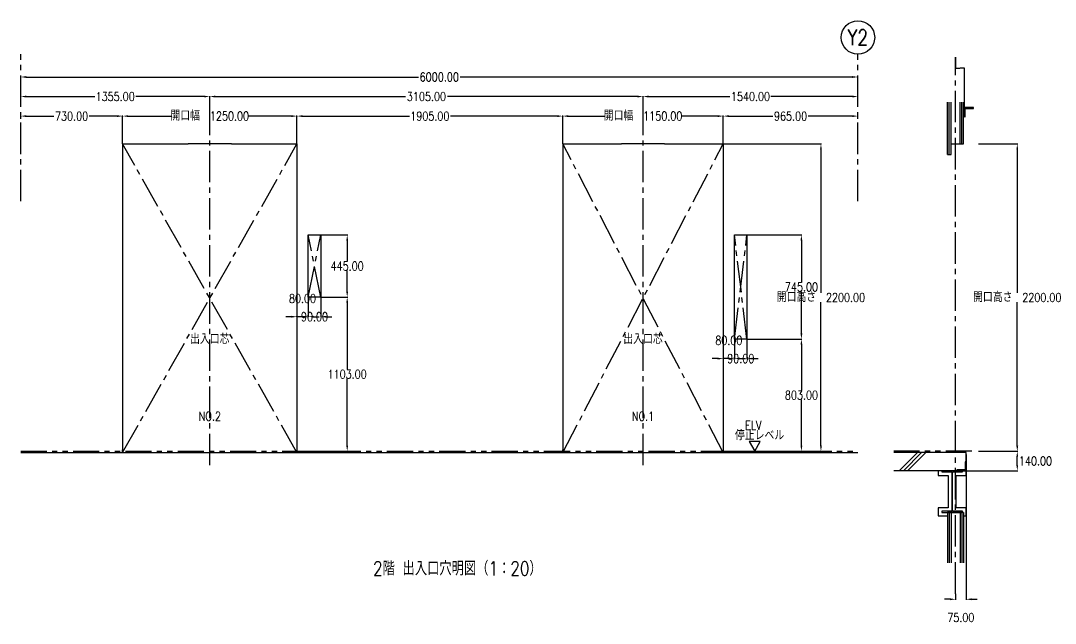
# Model space of a CAD drawing. Extents: x 674 to 16376, y 361 to 10916.
# Drawn here: x 8962 to 16376, y 6201 to 10514 of the extents above; entities that cross this region are included whole.
import ezdxf
from ezdxf.enums import TextEntityAlignment as Align

# ---------------------------------------------------------------- set-up
doc = ezdxf.new("R2010")
doc.units = 0
doc.header["$LTSCALE"] = 300
doc.header["$MEASUREMENT"] = 0
doc.linetypes.add('CENTER2', pattern=[1.125, 0.75, -0.125, 0.125, -0.125])
doc.linetypes.add('PHANTOM2', pattern=[1.25, 0.625, -0.125, 0.125, -0.125, 0.125, -0.125])
doc.layers.get('DEFPOINTS').update_dxf_attribs({"color": 8, "linetype": 'CONTINUOUS'})
for name, color, linetype in [('ZZ-BUILD-AXIS-T', 7, 'CENTER2'), ('ZZ-BUILD-BH', 2, 'CONTINUOUS'), ('ZZ-BUILD-BLN-T', 7, 'CONTINUOUS'), ('ZZ-BUILD-BM2', 2, 'CONTINUOUS'), ('ZZ-BUILD-F', 3, 'CONTINUOUS'), ('ZZ-BUILD-FF', 3, 'CONTINUOUS'), ('ZZ-BUILD-FF-PHAN', 5, 'PHANTOM2'), ('ZZ-BUILD-W', 3, 'CONTINUOUS'), ('ZZ-CENT', 7, 'CENTER2'), ('ZZ-DIM-COM1', 6, 'CONTINUOUS'), ('ZZ-DIM-COM2', 7, 'CONTINUOUS'), ('ZZ-KIKI-ALL', 7, 'CONTINUOUS'), ('ZZ-OBJE', 3, 'CONTINUOUS'), ('ZZ-TEXT', 4, 'CONTINUOUS'), ('ZZ-TITLE', 4, 'CONTINUOUS')]:
    doc.layers.add(name, color=color, linetype=linetype)
doc.styles.add('MITOH', font='romans.shx', dxfattribs={"width": 0.8, "bigfont": 'extfont.shx'})
doc.dimstyles.get("Standard").update_dxf_attribs({"dimtxt": 0.18, "dimasz": 0.18, "dimexe": 0.18, "dimexo": 0.0625, "dimgap": 0.09, "dimtad": 0, "dimtih": 1, "dimtoh": 1, "dimzin": 0, "dimdsep": 46, "dimtxsty": 'MITOH', "dimcen": 0.09, "dimadec": 0, "dimazin": 0, "dimtfac": 1, "dimtofl": 0, "dimtmove": 2, "dimatfit": 3, "dimfxl": 1, "dimtolj": 1, "dimarcsym": 0})

# ---------------------------------------------------------------- blocks, each defined once
blk = doc.blocks.new('*U763')
at = {"layer": 'ZZ-TEXT', "style": 'MITOH', "width": 0.8}
for s, p in [('ELV', (14057.9, 7166.5)), ('停止レベル', (13985.2, 7093))]:
    blk.add_text(s, height=63, dxfattribs=at).set_placement(p)
blk = doc.blocks.new('*D929')
at = {"layer": 'DEFPOINTS', "color": 0, "transparency": 16777216}
for p in [(8961.5, 9811.4), (9691.5, 9831.4), (9691.5, 9632.4)]:
    blk.add_point(p, dxfattribs=at)
at = {"layer": 'ZZ-DIM-COM1', "color": 0, "lineweight": -2, "transparency": 16777216}
for p, q in [((8961.5, 9812.6), (8961.5, 9835)), ((9001.5, 9831.4), (9199.9, 9831.4)), ((9651.5, 9831.4), (9453.1, 9831.4)), ((9691.5, 9633.6), (9691.5, 9835))]:
    blk.add_line(p, q, dxfattribs=at)
at = {"layer": 'ZZ-DIM-COM1', "color": 0, "transparency": 16777216}
for points in [[(9001.5, 9838.1), (9001.5, 9824.7), (8961.5, 9831.4)], [(9651.5, 9838.1), (9651.5, 9824.7), (9691.5, 9831.4)]]:
    blk.add_solid(points, dxfattribs=at)
at = {"layer": 'ZZ-DIM-COM1', "color": 0, "transparency": 16777216, "insert": (9326.5, 9831.4), "char_height": 63, "attachment_point": 5, "style": 'MITOH'}
blk.add_mtext('\\A1;730.00', dxfattribs=at)
blk = doc.blocks.new('*D930')
at = {"layer": 'DEFPOINTS', "color": 0, "transparency": 16777216}
for p in [(10941.5, 9831.4), (9691.5, 9632.4), (10941.5, 9632.4)]:
    blk.add_point(p, dxfattribs=at)
at = {"layer": 'ZZ-DIM-COM1', "color": 0, "lineweight": -2, "transparency": 16777216}
for p, q in [((9691.5, 9633.6), (9691.5, 9835)), ((9731.5, 9831.4), (10043.1, 9831.4)), ((10901.5, 9831.4), (10590, 9831.4)), ((10941.5, 9633.6), (10941.5, 9835))]:
    blk.add_line(p, q, dxfattribs=at)
at = {"layer": 'ZZ-DIM-COM1', "color": 0, "transparency": 16777216}
for points in [[(9731.5, 9838.1), (9731.5, 9824.7), (9691.5, 9831.4)], [(10901.5, 9838.1), (10901.5, 9824.7), (10941.5, 9831.4)]]:
    blk.add_solid(points, dxfattribs=at)
at = {"layer": 'ZZ-DIM-COM1', "color": 0, "transparency": 16777216, "insert": (10316.5, 9831.4), "char_height": 63, "attachment_point": 5, "style": 'MITOH'}
blk.add_mtext('\\A1;開口幅\u30001250.00', dxfattribs=at)
blk = doc.blocks.new('*D931')
at = {"layer": 'DEFPOINTS', "color": 0, "transparency": 16777216}
for p in [(12846.5, 9831.4), (10941.5, 9632.4), (12846.5, 9632.4)]:
    blk.add_point(p, dxfattribs=at)
at = {"layer": 'ZZ-DIM-COM1', "color": 0, "lineweight": -2, "transparency": 16777216}
for p, q in [((10941.5, 9633.6), (10941.5, 9835)), ((10981.5, 9831.4), (11747, 9831.4)), ((12806.5, 9831.4), (12041, 9831.4)), ((12846.5, 9633.6), (12846.5, 9835))]:
    blk.add_line(p, q, dxfattribs=at)
at = {"layer": 'ZZ-DIM-COM1', "color": 0, "transparency": 16777216}
for points in [[(10981.5, 9838.1), (10981.5, 9824.7), (10941.5, 9831.4)], [(12806.5, 9838.1), (12806.5, 9824.7), (12846.5, 9831.4)]]:
    blk.add_solid(points, dxfattribs=at)
at = {"layer": 'ZZ-DIM-COM1', "color": 0, "transparency": 16777216, "insert": (11894, 9831.4), "char_height": 63, "attachment_point": 5, "style": 'MITOH'}
blk.add_mtext('\\A1;1905.00', dxfattribs=at)
blk = doc.blocks.new('*D932')
at = {"layer": 'DEFPOINTS', "color": 0, "transparency": 16777216}
for p in [(14961.5, 9831.4), (14961.5, 9811.4), (13996.5, 9632.4)]:
    blk.add_point(p, dxfattribs=at)
at = {"layer": 'ZZ-DIM-COM1', "color": 0, "lineweight": -2, "transparency": 16777216}
for p, q in [((13996.5, 9633.6), (13996.5, 9835)), ((14036.5, 9831.4), (14352.4, 9831.4)), ((14921.5, 9831.4), (14605.6, 9831.4)), ((14961.5, 9812.6), (14961.5, 9835))]:
    blk.add_line(p, q, dxfattribs=at)
at = {"layer": 'ZZ-DIM-COM1', "color": 0, "transparency": 16777216}
for points in [[(14036.5, 9838.1), (14036.5, 9824.7), (13996.5, 9831.4)], [(14921.5, 9838.1), (14921.5, 9824.7), (14961.5, 9831.4)]]:
    blk.add_solid(points, dxfattribs=at)
at = {"layer": 'ZZ-DIM-COM1', "color": 0, "transparency": 16777216, "insert": (14479, 9831.4), "char_height": 63, "attachment_point": 5, "style": 'MITOH'}
blk.add_mtext('\\A1;965.00', dxfattribs=at)
blk = doc.blocks.new('*D933')
at = {"layer": 'DEFPOINTS', "color": 0, "transparency": 16777216}
for p in [(8961.5, 9951.4), (10316.5, 9971.4), (10316.5, 9731.4)]:
    blk.add_point(p, dxfattribs=at)
at = {"layer": 'ZZ-DIM-COM1', "color": 0, "lineweight": -2, "transparency": 16777216}
for p, q in [((8961.5, 9952.6), (8961.5, 9975)), ((9001.5, 9971.4), (9492, 9971.4)), ((10276.5, 9971.4), (9786, 9971.4)), ((10316.5, 9732.6), (10316.5, 9975))]:
    blk.add_line(p, q, dxfattribs=at)
at = {"layer": 'ZZ-DIM-COM1', "color": 0, "transparency": 16777216}
for points in [[(9001.5, 9978.1), (9001.5, 9964.7), (8961.5, 9971.4)], [(10276.5, 9978.1), (10276.5, 9964.7), (10316.5, 9971.4)]]:
    blk.add_solid(points, dxfattribs=at)
at = {"layer": 'ZZ-DIM-COM1', "color": 0, "transparency": 16777216, "insert": (9639, 9971.4), "char_height": 63, "attachment_point": 5, "style": 'MITOH'}
blk.add_mtext('\\A1;1355.00', dxfattribs=at)
blk = doc.blocks.new('*D934')
at = {"layer": 'DEFPOINTS', "color": 0, "transparency": 16777216}
for p in [(13421.5, 9971.4), (10316.5, 9731.4), (13421.5, 9731.4)]:
    blk.add_point(p, dxfattribs=at)
at = {"layer": 'ZZ-DIM-COM1', "color": 0, "lineweight": -2, "transparency": 16777216}
for p, q in [((10316.5, 9732.6), (10316.5, 9975)), ((10356.5, 9971.4), (11718.4, 9971.4)), ((13381.5, 9971.4), (12019.6, 9971.4)), ((13421.5, 9732.6), (13421.5, 9975))]:
    blk.add_line(p, q, dxfattribs=at)
at = {"layer": 'ZZ-DIM-COM1', "color": 0, "transparency": 16777216}
for points in [[(10356.5, 9978.1), (10356.5, 9964.7), (10316.5, 9971.4)], [(13381.5, 9978.1), (13381.5, 9964.7), (13421.5, 9971.4)]]:
    blk.add_solid(points, dxfattribs=at)
at = {"layer": 'ZZ-DIM-COM1', "color": 0, "transparency": 16777216, "insert": (11869, 9971.4), "char_height": 63, "attachment_point": 5, "style": 'MITOH'}
blk.add_mtext('\\A1;3105.00', dxfattribs=at)
blk = doc.blocks.new('*D935')
at = {"layer": 'DEFPOINTS', "color": 0, "transparency": 16777216}
for p in [(14961.5, 9971.4), (14961.5, 9951.4), (13421.5, 9731.4)]:
    blk.add_point(p, dxfattribs=at)
at = {"layer": 'ZZ-DIM-COM1', "color": 0, "lineweight": -2, "transparency": 16777216}
for p, q in [((13421.5, 9732.6), (13421.5, 9975)), ((13461.5, 9971.4), (14044.5, 9971.4)), ((14921.5, 9971.4), (14338.5, 9971.4)), ((14961.5, 9952.6), (14961.5, 9975))]:
    blk.add_line(p, q, dxfattribs=at)
at = {"layer": 'ZZ-DIM-COM1', "color": 0, "transparency": 16777216}
for points in [[(13461.5, 9978.1), (13461.5, 9964.7), (13421.5, 9971.4)], [(14921.5, 9978.1), (14921.5, 9964.7), (14961.5, 9971.4)]]:
    blk.add_solid(points, dxfattribs=at)
at = {"layer": 'ZZ-DIM-COM1', "color": 0, "transparency": 16777216, "insert": (14191.5, 9971.4), "char_height": 63, "attachment_point": 5, "style": 'MITOH'}
blk.add_mtext('\\A1;1540.00', dxfattribs=at)
blk = doc.blocks.new('*D936')
at = {"layer": 'DEFPOINTS', "color": 0, "transparency": 16777216}
for p in [(8961.5, 10091.4), (14961.5, 10111.4), (14961.5, 10091.4)]:
    blk.add_point(p, dxfattribs=at)
at = {"layer": 'ZZ-DIM-COM1', "color": 0, "lineweight": -2, "transparency": 16777216}
for p, q in [((8961.5, 10092.6), (8961.5, 10115)), ((9001.5, 10111.4), (11812.1, 10111.4)), ((14921.5, 10111.4), (12110.9, 10111.4)), ((14961.5, 10092.6), (14961.5, 10115))]:
    blk.add_line(p, q, dxfattribs=at)
at = {"layer": 'ZZ-DIM-COM1', "color": 0, "transparency": 16777216}
for points in [[(9001.5, 10118.1), (9001.5, 10104.7), (8961.5, 10111.4)], [(14921.5, 10118.1), (14921.5, 10104.7), (14961.5, 10111.4)]]:
    blk.add_solid(points, dxfattribs=at)
at = {"layer": 'ZZ-DIM-COM1', "color": 0, "transparency": 16777216, "insert": (11961.5, 10111.4), "char_height": 63, "attachment_point": 5, "style": 'MITOH'}
blk.add_mtext('\\A1;6000.00', dxfattribs=at)
blk = doc.blocks.new('*D937')
at = {"layer": 'DEFPOINTS', "color": 0, "transparency": 16777216}
for p in [(11111.5, 8535.4), (11301.5, 8535.4), (10941.5, 7432.4)]:
    blk.add_point(p, dxfattribs=at)
at = {"layer": 'ZZ-DIM-COM1', "color": 0, "lineweight": -2, "transparency": 16777216}
for p, q in [((11112.8, 8535.4), (11305.1, 8535.4)), ((11301.5, 8495.4), (11301.5, 8017.2)), ((11301.5, 7472.4), (11301.5, 7950.6)), ((10942.8, 7432.4), (11305.1, 7432.4))]:
    blk.add_line(p, q, dxfattribs=at)
at = {"layer": 'ZZ-DIM-COM1', "color": 0, "transparency": 16777216}
for points in [[(11294.9, 8495.4), (11308.2, 8495.4), (11301.5, 8535.4)], [(11294.9, 7472.4), (11308.2, 7472.4), (11301.5, 7432.4)]]:
    blk.add_solid(points, dxfattribs=at)
at = {"layer": 'ZZ-DIM-COM1', "color": 0, "transparency": 16777216, "insert": (11301.5, 7983.9), "char_height": 63, "attachment_point": 5, "style": 'MITOH'}
blk.add_mtext('\\A1;1103.00', dxfattribs=at)
blk = doc.blocks.new('*D938')
at = {"layer": 'DEFPOINTS', "color": 0, "transparency": 16777216}
for p in [(11111.5, 8980.4), (11301.5, 8980.4), (11111.5, 8535.4)]:
    blk.add_point(p, dxfattribs=at)
at = {"layer": 'ZZ-DIM-COM1', "color": 0, "lineweight": -2, "transparency": 16777216}
for p, q in [((11112.8, 8980.4), (11305.1, 8980.4)), ((11301.5, 8940.4), (11301.5, 8791.2)), ((11301.5, 8575.4), (11301.5, 8724.6)), ((11112.8, 8535.4), (11305.1, 8535.4))]:
    blk.add_line(p, q, dxfattribs=at)
at = {"layer": 'ZZ-DIM-COM1', "color": 0, "transparency": 16777216}
for points in [[(11294.9, 8940.4), (11308.2, 8940.4), (11301.5, 8980.4)], [(11294.9, 8575.4), (11308.2, 8575.4), (11301.5, 8535.4)]]:
    blk.add_solid(points, dxfattribs=at)
at = {"layer": 'ZZ-DIM-COM1', "color": 0, "transparency": 16777216, "insert": (11301.5, 8757.9), "char_height": 63, "attachment_point": 5, "style": 'MITOH'}
blk.add_mtext('\\A1;445.00', dxfattribs=at)
blk = doc.blocks.new('*D939')
at = {"layer": 'DEFPOINTS', "color": 0, "transparency": 16777216}
for p in [(11021.5, 8535.4), (10941.5, 8395.4), (10941.5, 8395.4)]:
    blk.add_point(p, dxfattribs=at)
at = {"layer": 'ZZ-DIM-COM1', "color": 0, "lineweight": -2, "transparency": 16777216}
for p, q in [((11021.5, 8534.1), (11021.5, 8391.8)), ((10901.5, 8395.4), (10861.5, 8395.4)), ((10941.5, 8396.6), (10941.5, 8399)), ((11061.5, 8395.4), (11101.5, 8395.4))]:
    blk.add_line(p, q, dxfattribs=at)
at = {"layer": 'ZZ-DIM-COM1', "color": 0, "transparency": 16777216}
for points in [[(10901.5, 8402), (10901.5, 8388.7), (10941.5, 8395.4)], [(11061.5, 8402), (11061.5, 8388.7), (11021.5, 8395.4)]]:
    blk.add_solid(points, dxfattribs=at)
at = {"layer": 'ZZ-DIM-COM1', "color": 0, "transparency": 16777216, "insert": (10981.5, 8525.9), "char_height": 63, "attachment_point": 5, "style": 'MITOH'}
blk.add_mtext('\\A1;80.00', dxfattribs=at)
blk = doc.blocks.new('*D940')
at = {"layer": 'DEFPOINTS', "color": 0, "transparency": 16777216}
for p in [(11021.5, 8535.4), (11111.5, 8535.4), (11111.5, 8395.4)]:
    blk.add_point(p, dxfattribs=at)
at = {"layer": 'ZZ-DIM-COM1', "color": 0, "lineweight": -2, "transparency": 16777216}
for p, q in [((11021.5, 8534.1), (11021.5, 8391.8)), ((11111.5, 8534.1), (11111.5, 8391.8)), ((10981.5, 8395.4), (10941.5, 8395.4)), ((11151.5, 8395.4), (11191.5, 8395.4))]:
    blk.add_line(p, q, dxfattribs=at)
at = {"layer": 'ZZ-DIM-COM1', "color": 0, "transparency": 16777216}
for points in [[(10981.5, 8402), (10981.5, 8388.7), (11021.5, 8395.4)], [(11151.5, 8402), (11151.5, 8388.7), (11111.5, 8395.4)]]:
    blk.add_solid(points, dxfattribs=at)
at = {"layer": 'ZZ-DIM-COM1', "color": 0, "transparency": 16777216, "insert": (11066.5, 8395.4), "char_height": 63, "attachment_point": 5, "style": 'MITOH'}
blk.add_mtext('\\A1;90.00', dxfattribs=at)
blk = doc.blocks.new('*D941')
at = {"layer": 'DEFPOINTS', "color": 0, "transparency": 16777216}
for p in [(13996.5, 9831.4), (12846.5, 9632.4), (13996.5, 9632.4)]:
    blk.add_point(p, dxfattribs=at)
at = {"layer": 'ZZ-DIM-COM1', "color": 0, "lineweight": -2, "transparency": 16777216}
for p, q in [((12846.5, 9633.6), (12846.5, 9835)), ((12886.5, 9831.4), (13148.1, 9831.4)), ((13956.5, 9831.4), (13695, 9831.4)), ((13996.5, 9633.6), (13996.5, 9835))]:
    blk.add_line(p, q, dxfattribs=at)
at = {"layer": 'ZZ-DIM-COM1', "color": 0, "transparency": 16777216}
for points in [[(12886.5, 9838.1), (12886.5, 9824.7), (12846.5, 9831.4)], [(13956.5, 9838.1), (13956.5, 9824.7), (13996.5, 9831.4)]]:
    blk.add_solid(points, dxfattribs=at)
at = {"layer": 'ZZ-DIM-COM1', "color": 0, "transparency": 16777216, "insert": (13421.5, 9831.4), "char_height": 63, "attachment_point": 5, "style": 'MITOH'}
blk.add_mtext('\\A1;開口幅\u30001150.00', dxfattribs=at)
blk = doc.blocks.new('*D942')
at = {"layer": 'DEFPOINTS', "color": 0, "transparency": 16777216}
for p in [(14166.5, 8235.4), (14556.5, 8235.4), (13996.5, 7432.4)]:
    blk.add_point(p, dxfattribs=at)
at = {"layer": 'ZZ-DIM-COM1', "color": 0, "lineweight": -2, "transparency": 16777216}
for p, q in [((14167.8, 8235.4), (14560.1, 8235.4)), ((14556.5, 8195.4), (14556.5, 7867.2)), ((14556.5, 7472.4), (14556.5, 7800.6)), ((13997.8, 7432.4), (14560.1, 7432.4))]:
    blk.add_line(p, q, dxfattribs=at)
at = {"layer": 'ZZ-DIM-COM1', "color": 0, "transparency": 16777216}
for points in [[(14549.9, 8195.4), (14563.2, 8195.4), (14556.5, 8235.4)], [(14549.9, 7472.4), (14563.2, 7472.4), (14556.5, 7432.4)]]:
    blk.add_solid(points, dxfattribs=at)
at = {"layer": 'ZZ-DIM-COM1', "color": 0, "transparency": 16777216, "insert": (14556.5, 7833.9), "char_height": 63, "attachment_point": 5, "style": 'MITOH'}
blk.add_mtext('\\A1;803.00', dxfattribs=at)
blk = doc.blocks.new('*D943')
at = {"layer": 'DEFPOINTS', "color": 0, "transparency": 16777216}
for p in [(14166.5, 8980.4), (14556.5, 8980.4), (14166.5, 8235.4)]:
    blk.add_point(p, dxfattribs=at)
at = {"layer": 'ZZ-DIM-COM1', "color": 0, "lineweight": -2, "transparency": 16777216}
for p, q in [((14167.8, 8980.4), (14560.1, 8980.4)), ((14556.5, 8940.4), (14556.5, 8641.2)), ((14556.5, 8275.4), (14556.5, 8574.6)), ((14167.8, 8235.4), (14560.1, 8235.4))]:
    blk.add_line(p, q, dxfattribs=at)
at = {"layer": 'ZZ-DIM-COM1', "color": 0, "transparency": 16777216}
for points in [[(14549.9, 8940.4), (14563.2, 8940.4), (14556.5, 8980.4)], [(14549.9, 8275.4), (14563.2, 8275.4), (14556.5, 8235.4)]]:
    blk.add_solid(points, dxfattribs=at)
at = {"layer": 'ZZ-DIM-COM1', "color": 0, "transparency": 16777216, "insert": (14556.5, 8607.9), "char_height": 63, "attachment_point": 5, "style": 'MITOH'}
blk.add_mtext('\\A1;745.00', dxfattribs=at)
blk = doc.blocks.new('*D944')
at = {"layer": 'DEFPOINTS', "color": 0, "transparency": 16777216}
for p in [(13996.5, 9632.4), (14696.5, 9632.4), (13996.5, 7432.4)]:
    blk.add_point(p, dxfattribs=at)
at = {"layer": 'ZZ-DIM-COM1', "color": 0, "lineweight": -2, "transparency": 16777216}
for p, q in [((13997.8, 9632.4), (14700.1, 9632.4)), ((14696.5, 9592.4), (14696.5, 8565.7)), ((14696.5, 7472.4), (14696.5, 8499.1)), ((13997.8, 7432.4), (14700.1, 7432.4))]:
    blk.add_line(p, q, dxfattribs=at)
at = {"layer": 'ZZ-DIM-COM1', "color": 0, "transparency": 16777216}
for points in [[(14689.9, 9592.4), (14703.2, 9592.4), (14696.5, 9632.4)], [(14689.9, 7472.4), (14703.2, 7472.4), (14696.5, 7432.4)]]:
    blk.add_solid(points, dxfattribs=at)
at = {"layer": 'ZZ-DIM-COM1', "color": 0, "transparency": 16777216, "insert": (14696.5, 8532.4), "char_height": 63, "attachment_point": 5, "style": 'MITOH'}
blk.add_mtext('\\A1;開口高さ\u30002200.00', dxfattribs=at)
blk = doc.blocks.new('*D945')
at = {"layer": 'DEFPOINTS', "color": 0, "transparency": 16777216}
for p in [(14076.5, 8235.4), (13996.5, 8095.4), (13996.5, 8095.4)]:
    blk.add_point(p, dxfattribs=at)
at = {"layer": 'ZZ-DIM-COM1', "color": 0, "lineweight": -2, "transparency": 16777216}
for p, q in [((14076.5, 8234.1), (14076.5, 8091.8)), ((13956.5, 8095.4), (13916.5, 8095.4)), ((13996.5, 8096.6), (13996.5, 8099)), ((14116.5, 8095.4), (14156.5, 8095.4))]:
    blk.add_line(p, q, dxfattribs=at)
at = {"layer": 'ZZ-DIM-COM1', "color": 0, "transparency": 16777216}
for points in [[(13956.5, 8102), (13956.5, 8088.7), (13996.5, 8095.4)], [(14116.5, 8102), (14116.5, 8088.7), (14076.5, 8095.4)]]:
    blk.add_solid(points, dxfattribs=at)
at = {"layer": 'ZZ-DIM-COM1', "color": 0, "transparency": 16777216, "insert": (14036.5, 8225.9), "char_height": 63, "attachment_point": 5, "style": 'MITOH'}
blk.add_mtext('\\A1;80.00', dxfattribs=at)
blk = doc.blocks.new('*D946')
at = {"layer": 'DEFPOINTS', "color": 0, "transparency": 16777216}
for p in [(14076.5, 8235.4), (14166.5, 8235.4), (14166.5, 8095.4)]:
    blk.add_point(p, dxfattribs=at)
at = {"layer": 'ZZ-DIM-COM1', "color": 0, "lineweight": -2, "transparency": 16777216}
for p, q in [((14076.5, 8234.1), (14076.5, 8091.8)), ((14166.5, 8234.1), (14166.5, 8091.8)), ((14036.5, 8095.4), (13996.5, 8095.4)), ((14206.5, 8095.4), (14246.5, 8095.4))]:
    blk.add_line(p, q, dxfattribs=at)
at = {"layer": 'ZZ-DIM-COM1', "color": 0, "transparency": 16777216}
for points in [[(14036.5, 8102), (14036.5, 8088.7), (14076.5, 8095.4)], [(14206.5, 8102), (14206.5, 8088.7), (14166.5, 8095.4)]]:
    blk.add_solid(points, dxfattribs=at)
at = {"layer": 'ZZ-DIM-COM1', "color": 0, "transparency": 16777216, "insert": (14121.5, 8095.4), "char_height": 63, "attachment_point": 5, "style": 'MITOH'}
blk.add_mtext('\\A1;90.00', dxfattribs=at)
blk = doc.blocks.new('*U764')
at = {"layer": 'ZZ-TITLE', "style": 'MITOH', "width": 0.8}
blk.add_text('2階 出入口穴明図（1：20）', height=100, dxfattribs=at).set_placement((11391.2, 6123.8))
blk = doc.blocks.new('*D1018')
at = {"layer": 'DEFPOINTS', "color": 0, "transparency": 16777216}
for p in [(15823.5, 7432.4), (16103.5, 7432.4), (15736.5, 7292.4)]:
    blk.add_point(p, dxfattribs=at)
at = {"layer": 'ZZ-DIM-COM2', "color": 0, "lineweight": -2, "transparency": 16777216}
for p, q in [((15824.8, 7432.4), (16107.1, 7432.4)), ((16103.5, 7332.4), (16103.5, 7392.4)), ((15737.8, 7292.4), (16107.1, 7292.4))]:
    blk.add_line(p, q, dxfattribs=at)
at = {"layer": 'ZZ-DIM-COM2', "color": 0, "transparency": 16777216}
for points in [[(16096.9, 7392.4), (16110.2, 7392.4), (16103.5, 7432.4)], [(16096.9, 7332.4), (16110.2, 7332.4), (16103.5, 7292.4)]]:
    blk.add_solid(points, dxfattribs=at)
at = {"layer": 'ZZ-DIM-COM2', "color": 0, "transparency": 16777216, "insert": (16234, 7362.4), "char_height": 63, "attachment_point": 5, "style": 'MITOH'}
blk.add_mtext('\\A1;140.00', dxfattribs=at)
blk = doc.blocks.new('*D1019')
at = {"layer": 'DEFPOINTS', "color": 0, "transparency": 16777216}
for p in [(15823.5, 9632.4), (16103.5, 9632.4), (15823.5, 7432.4)]:
    blk.add_point(p, dxfattribs=at)
at = {"layer": 'ZZ-DIM-COM2', "color": 0, "lineweight": -2, "transparency": 16777216}
for p, q in [((15824.8, 9632.4), (16107.1, 9632.4)), ((16103.5, 9592.4), (16103.5, 8565.7)), ((16103.5, 7472.4), (16103.5, 8499.1)), ((15824.8, 7432.4), (16107.1, 7432.4))]:
    blk.add_line(p, q, dxfattribs=at)
at = {"layer": 'ZZ-DIM-COM2', "color": 0, "transparency": 16777216}
for points in [[(16096.9, 9592.4), (16110.2, 9592.4), (16103.5, 9632.4)], [(16096.9, 7472.4), (16110.2, 7472.4), (16103.5, 7432.4)]]:
    blk.add_solid(points, dxfattribs=at)
at = {"layer": 'ZZ-DIM-COM2', "color": 0, "transparency": 16777216, "insert": (16103.5, 8532.4), "char_height": 63, "attachment_point": 5, "style": 'MITOH'}
blk.add_mtext('\\A1;開口高さ\u30002200.00', dxfattribs=at)
blk = doc.blocks.new('*D1020')
at = {"layer": 'DEFPOINTS', "color": 0, "transparency": 16777216}
for p in [(15736.5, 7259.4), (15661.5, 6412.4), (15736.5, 6372.4)]:
    blk.add_point(p, dxfattribs=at)
at = {"layer": 'ZZ-DIM-COM2', "color": 0, "lineweight": -2, "transparency": 16777216}
for p, q in [((15736.5, 7258.1), (15736.5, 6368.8)), ((15661.5, 6411.1), (15661.5, 6368.8)), ((15621.5, 6372.4), (15581.5, 6372.4)), ((15776.5, 6372.4), (15816.5, 6372.4))]:
    blk.add_line(p, q, dxfattribs=at)
at = {"layer": 'ZZ-DIM-COM2', "color": 0, "transparency": 16777216}
for points in [[(15621.5, 6379), (15621.5, 6365.7), (15661.5, 6372.4)], [(15776.5, 6379), (15776.5, 6365.7), (15736.5, 6372.4)]]:
    blk.add_solid(points, dxfattribs=at)
at = {"layer": 'ZZ-DIM-COM2', "color": 0, "transparency": 16777216, "insert": (15699, 6241.9), "char_height": 63, "attachment_point": 5, "style": 'MITOH'}
blk.add_mtext('\\A1;75.00', dxfattribs=at)
blk = doc.blocks.new('*D1021')
at = {"layer": 'DEFPOINTS', "color": 0, "transparency": 16777216}
for p in [(15661.5, 10252.6), (15725, 10175.3), (15725, 9892.4)]:
    blk.add_point(p, dxfattribs=at)
at = {"layer": 'ZZ-DIM-COM1', "color": 0, "lineweight": -2, "transparency": 16777216}
for p, q in [((15661.5, 10252.5), (15661.5, 10175.1)), ((15661.7, 10175.3), (15692.9, 10175.3)), ((15724.9, 10175.3), (15693.7, 10175.3)), ((15725, 9892.4), (15725, 10175.5))]:
    blk.add_line(p, q, dxfattribs=at)
at = {"layer": 'ZZ-DIM-COM1', "color": 0, "transparency": 16777216}
for points in [[(15661.7, 10175.3), (15661.7, 10175.3), (15661.5, 10175.3)], [(15724.9, 10175.3), (15724.9, 10175.3), (15725, 10175.3)]]:
    blk.add_solid(points, dxfattribs=at)
at = {"layer": 'ZZ-DIM-COM1', "color": 0, "transparency": 16777216, "insert": (15693.3, 10175.3), "char_height": 0.18, "attachment_point": 5, "style": 'MITOH'}
blk.add_mtext('\\A1;63.50', dxfattribs=at)

msp = doc.modelspace()

# ---------------------------------------------------------------- linework, layer by layer
at = {"layer": 'ZZ-BUILD-AXIS-T', "linetype": 'CENTER2'}
for p, q in [((8961.53, 9222.356), (8961.53, 10274.384)), ((14961.53, 9222.356), (14961.53, 10274.384)), ((15661.53, 6412.356), (15661.53, 10252.569))]:
    msp.add_line(p, q, dxfattribs=at)
at = {"layer": 'ZZ-BUILD-BH', "color": 3, "linetype": 'Continuous'}
for p, q in [((15537.53, 7292.356), (15537.53, 7259.356)), ((15736.53, 7259.356), (15736.53, 7292.356)), ((15537.53, 7259.356), (15609.28, 7259.356)), ((15609.28, 7259.356), (15609.28, 7027.356)), ((15664.78, 7027.356), (15664.78, 7259.356)), ((15664.78, 7259.356), (15736.53, 7259.356)), ((15609.28, 7027.356), (15537.53, 7027.356)), ((15537.53, 7027.356), (15537.53, 6969.356)), ((15736.53, 7027.356), (15664.78, 7027.356)), ((15736.53, 6969.356), (15736.53, 7027.356)), ((15537.53, 6969.356), (15604.03, 6969.356)), ((15719.03, 6969.356), (15736.53, 6969.356))]:
    msp.add_line(p, q, dxfattribs=at)
at = {"layer": 'ZZ-BUILD-BLN-T'}
msp.add_circle((14961.53, 10394.384), 120, dxfattribs=at)
at = {"layer": 'ZZ-BUILD-BM2', "color": 3, "linetype": 'Continuous'}
for p, q in [((15711.53, 7292.356), (15562.53, 7292.356)), ((15562.53, 7292.356), (15562.53, 7284.356)), ((15562.53, 7284.356), (15634.28, 7284.356)), ((15634.28, 7284.356), (15634.28, 7002.356)), ((15639.78, 7002.356), (15639.78, 7284.356)), ((15639.78, 7284.356), (15711.53, 7284.356)), ((15711.53, 7284.356), (15711.53, 7292.356)), ((15634.28, 7002.356), (15562.53, 7002.356)), ((15562.53, 7002.356), (15562.53, 6994.356)), ((15562.53, 6994.356), (15711.53, 6994.356)), ((15711.53, 7002.356), (15639.78, 7002.356)), ((15711.53, 6994.356), (15711.53, 7002.356))]:
    msp.add_line(p, q, dxfattribs=at)
at = {"layer": 'ZZ-BUILD-F', "linetype": 'Continuous'}
for p, q in [((8961.53, 7422.356), (14961.53, 7422.356)), ((15736.53, 7422.356), (15218.757, 7422.356)), ((15736.53, 7292.356), (15736.53, 7422.356)), ((15736.53, 7292.356), (15218.757, 7292.356))]:
    msp.add_line(p, q, dxfattribs=at)
at = {"layer": 'ZZ-BUILD-F', "color": 7, "linetype": 'Continuous'}
for p, q in [((15387.78, 7422.356), (15257.78, 7292.356)), ((15417.78, 7422.356), (15287.78, 7292.356)), ((15447.78, 7422.356), (15317.78, 7292.356))]:
    msp.add_line(p, q, dxfattribs=at)
at = {"layer": 'ZZ-BUILD-FF', "color": 5, "linetype": 'PHANTOM2'}
msp.add_line((15778.53, 7432.356), (15218.757, 7432.356), dxfattribs=at)
at = {"layer": 'ZZ-BUILD-FF', "color": 7}
msp.add_lwpolyline([(14221.53, 7432.356), (14261.53, 7501.638), (14181.53, 7501.638)], close=True, dxfattribs=at)
at = {"layer": 'ZZ-BUILD-FF-PHAN', "linetype": 'PHANTOM2'}
msp.add_line((8961.53, 7432.356), (14961.53, 7432.356), dxfattribs=at)
at = {"layer": 'ZZ-BUILD-W', "linetype": 'Continuous'}
for p, q in [((15604.03, 9557.356), (15604.03, 9932.356)), ((15616.53, 9557.356), (15616.53, 9932.356)), ((15629.03, 9557.356), (15629.03, 9932.356)), ((15694.03, 9632.356), (15694.03, 9932.356)), ((15706.53, 9632.356), (15706.53, 9932.356)), ((15719.03, 9632.356), (15719.03, 9932.356)), ((15629.03, 9632.356), (15719.03, 9632.356)), ((15719.03, 6994.356), (15604.03, 6994.356)), ((15604.03, 6994.356), (15604.03, 6632.356)), ((15616.53, 6994.356), (15616.53, 6632.356)), ((15629.03, 6994.356), (15629.03, 6632.356)), ((15694.03, 6994.356), (15694.03, 6632.356)), ((15706.53, 6994.356), (15706.53, 6632.356)), ((15719.03, 6994.356), (15719.03, 6632.356))]:
    msp.add_line(p, q, dxfattribs=at)
at = {"layer": 'ZZ-CENT', "color": 7, "linetype": 'CENTER2'}
for p, q in [((10316.53, 7332.356), (10316.53, 9732.356)), ((13421.53, 7332.356), (13421.53, 9732.356)), ((9691.53, 7422.356), (10941.53, 9632.356)), ((10941.53, 7422.356), (9691.53, 9632.356)), ((12846.53, 7422.356), (13996.53, 9632.356)), ((13996.53, 7422.356), (12846.53, 9632.356))]:
    msp.add_line(p, q, dxfattribs=at)
at = {"layer": 'ZZ-CENT', "linetype": 'CENTER2'}
for p, q in [((11021.53, 8535.356), (11111.53, 8980.356)), ((11111.53, 8535.356), (11021.53, 8980.356)), ((14076.53, 8235.356), (14166.53, 8980.356)), ((14166.53, 8235.356), (14076.53, 8980.356))]:
    msp.add_line(p, q, dxfattribs=at)
at = {"layer": 'ZZ-OBJE'}
for p, q in [((15725.03, 9892.356), (15725.03, 9827.356)), ((15790.03, 9892.356), (15725.03, 9892.356)), ((15731.03, 9827.356), (15731.03, 9886.356)), ((15731.03, 9886.356), (15790.03, 9886.356)), ((15790.03, 9886.356), (15790.03, 9892.356)), ((15725.03, 9827.356), (15731.03, 9827.356)), ((15604.03, 9557.356), (15629.03, 9557.356)), ((9691.53, 7422.356), (9691.53, 7442.353)), ((9691.53, 7442.353), (9691.53, 7442.353)), ((9691.53, 7442.353), (9691.53, 7442.353)), ((9691.53, 7442.353), (9691.53, 7442.353)), ((9691.53, 7432.356), (9691.53, 7422.356)), ((10941.53, 7442.356), (10941.53, 7442.356)), ((10941.53, 7442.356), (10941.53, 7442.356)), ((10941.53, 7442.356), (10941.53, 7442.356)), ((10941.53, 7442.356), (10941.53, 7432.356)), ((10941.53, 7432.356), (10941.53, 7422.356)), ((12846.53, 7422.356), (12846.53, 7442.353)), ((12846.53, 7442.353), (12846.53, 7442.353)), ((12846.53, 7442.353), (12846.53, 7442.353)), ((12846.53, 7442.353), (12846.53, 7442.353)), ((12846.53, 7432.356), (12846.53, 7422.356)), ((13996.53, 7442.356), (13996.53, 7442.356)), ((13996.53, 7442.356), (13996.53, 7442.356)), ((13996.53, 7442.356), (13996.53, 7442.356)), ((13996.53, 7442.356), (13996.53, 7432.356)), ((13996.53, 7432.356), (13996.53, 7422.356)), ((15736.53, 7357.356), (15730.53, 7357.356)), ((15730.53, 7357.356), (15730.53, 7298.356)), ((15736.53, 7408.356), (15736.53, 7259.356)), ((15736.53, 7407.356), (15736.53, 7259.356)), ((15736.53, 7292.356), (15736.53, 7357.356)), ((15730.53, 7298.356), (15671.53, 7298.356)), ((15671.53, 7298.356), (15671.53, 7292.356)), ((15671.53, 7292.356), (15736.53, 7292.356))]:
    msp.add_line(p, q, dxfattribs=at)
at = {"layer": 'ZZ-OBJE', "color": 3, "linetype": 'Continuous'}
for p, q in [((9691.53, 9632.356), (9691.53, 9632.36)), ((9691.53, 9632.36), (9691.53, 9632.36)), ((9691.53, 9632.36), (9691.53, 9632.36)), ((9691.53, 9632.36), (9691.53, 9632.36)), ((9691.53, 9632.36), (9691.53, 7442.356)), ((9691.53, 9632.356), (10161.53, 9632.356)), ((10471.53, 9632.356), (10161.53, 9632.356)), ((10161.53, 9632.356), (10161.53, 9632.356)), ((10471.53, 9632.356), (10941.53, 9632.356)), ((10471.53, 9632.356), (10471.53, 9632.356)), ((10941.53, 9632.356), (10941.53, 9632.36)), ((10941.53, 9632.36), (10941.53, 9632.36)), ((10941.53, 9632.36), (10941.53, 9632.36)), ((10941.53, 9632.36), (10941.53, 9632.36)), ((10941.53, 9632.36), (10941.53, 7442.356)), ((12846.53, 9632.356), (12846.53, 9632.36)), ((12846.53, 9632.36), (12846.53, 9632.36)), ((12846.53, 9632.36), (12846.53, 9632.36)), ((12846.53, 9632.36), (12846.53, 9632.36)), ((12846.53, 9632.36), (12846.53, 7442.356)), ((12846.53, 9632.356), (13266.53, 9632.356)), ((13576.53, 9632.356), (13266.53, 9632.356)), ((13266.53, 9632.356), (13266.53, 9632.356)), ((13576.53, 9632.356), (13996.53, 9632.356)), ((13576.53, 9632.356), (13576.53, 9632.356)), ((13996.53, 9632.356), (13996.53, 9632.36)), ((13996.53, 9632.36), (13996.53, 9632.36)), ((13996.53, 9632.36), (13996.53, 9632.36)), ((13996.53, 9632.36), (13996.53, 9632.36)), ((13996.53, 9632.36), (13996.53, 7442.356)), ((11021.53, 8535.356), (11021.53, 8980.356)), ((11021.53, 8980.356), (11111.53, 8980.356)), ((11111.53, 8980.356), (11111.53, 8535.356)), ((14076.53, 8235.356), (14076.53, 8980.356)), ((14076.53, 8980.356), (14166.53, 8980.356)), ((14166.53, 8980.356), (14166.53, 8235.356)), ((11111.53, 8535.356), (11021.53, 8535.356)), ((14166.53, 8235.356), (14076.53, 8235.356)), ((9691.53, 7442.356), (9691.53, 7442.356)), ((9691.53, 7442.356), (9691.53, 7442.356)), ((9691.53, 7442.356), (9691.53, 7442.356)), ((9691.53, 7442.356), (9691.53, 7442.353)), ((10941.53, 7442.356), (10941.53, 7442.356)), ((10941.53, 7442.356), (10941.53, 7442.356)), ((10941.53, 7442.356), (10941.53, 7442.356)), ((10941.53, 7442.356), (10941.53, 7442.356)), ((12846.53, 7442.356), (12846.53, 7442.356)), ((12846.53, 7442.356), (12846.53, 7442.356)), ((12846.53, 7442.356), (12846.53, 7442.356)), ((12846.53, 7442.356), (12846.53, 7442.353)), ((13996.53, 7442.356), (13996.53, 7442.356)), ((13996.53, 7442.356), (13996.53, 7442.356)), ((13996.53, 7442.356), (13996.53, 7442.356)), ((13996.53, 7442.356), (13996.53, 7442.356))]:
    msp.add_line(p, q, dxfattribs=at)

# ---------------------------------------------------------------- block references
at = {"layer": 'ZZ-DIM-COM1'}
for name in ['*U763', '*U764']:
    msp.add_blockref(name, (95.195, 419.324), dxfattribs=at)

# ---------------------------------------------------------------- texts
at = {"layer": 'ZZ-BUILD-BLN-T', "style": 'MITOH', "width": 0.8}
msp.add_text('Y2', height=112, dxfattribs=at).set_placement((14961.53, 10394.384), align=Align.MIDDLE_CENTER)
at = {"layer": 'ZZ-KIKI-ALL', "color": 4, "style": 'MITOH', "width": 0.8}
for s, p in [('出入口芯', (10316.53, 8232.356)), ('出入口芯', (13421.53, 8232.356)), ('NO.2', (10316.53, 7682.358)), ('NO.1', (13421.53, 7682.358))]:
    msp.add_text(s, height=63, dxfattribs=at).set_placement(p, align=Align.MIDDLE_CENTER)

# ---------------------------------------------------------------- dimensions: what is measured, and where the dimension line sits
at = {"layer": 'ZZ-DIM-COM1'}
dim = msp.add_linear_dim(base=(15725.03, 10175.302), p1=(15661.53, 10252.569), p2=(15725.03, 9892.356), dimstyle='Standard', dxfattribs=at)
dim.commit()
dim.dimension.update_dxf_attribs({"geometry": '*D1021', "text_midpoint": (15693.28, 10175.302)})
for base, p1, p2, override, picture, middle in [((14961.53, 10111.384), (8961.53, 10091.384), (14961.53, 10091.384), {"dimscale": 20, "dimtxt": 3.15, "dimasz": 2, "dimjust": 0, "dimlfac": 1, "dimse1": 0, "dimse2": 0, "dimtix": 0}, '*D936', (11961.53, 10111.384)), ((10316.53, 9971.384), (8961.53, 9951.384), (10316.53, 9731.384), {"dimscale": 20, "dimtxt": 3.15, "dimasz": 2, "dimjust": 0, "dimlfac": 1, "dimse1": 0, "dimse2": 0, "dimtix": 0}, '*D933', (9639.03, 9971.384)), ((13421.53, 9971.384), (10316.53, 9731.384), (13421.53, 9731.384), {"dimscale": 20, "dimtxt": 3.15, "dimasz": 2, "dimjust": 0, "dimlfac": 1, "dimse1": 0, "dimse2": 0, "dimtix": 0}, '*D934', (11869.03, 9971.384)), ((14961.53, 9971.384), (13421.53, 9731.384), (14961.53, 9951.384), {"dimscale": 20, "dimtxt": 3.15, "dimasz": 2, "dimjust": 0, "dimlfac": 1, "dimse1": 0, "dimse2": 0, "dimtix": 0}, '*D935', (14191.53, 9971.384)), ((9691.53, 9831.384), (8961.53, 9811.384), (9691.53, 9632.356), {"dimscale": 20, "dimtxt": 3.15, "dimasz": 2, "dimjust": 0, "dimlfac": 1, "dimse1": 0, "dimse2": 0, "dimtix": 0}, '*D929', (9326.53, 9831.384)), ((12846.53, 9831.384), (10941.53, 9632.356), (12846.53, 9632.356), {"dimscale": 20, "dimtxt": 3.15, "dimasz": 2, "dimjust": 0, "dimlfac": 1, "dimse1": 0, "dimse2": 0, "dimtix": 0}, '*D931', (11894.03, 9831.384)), ((14961.53, 9831.384), (13996.53, 9632.356), (14961.53, 9811.384), {"dimscale": 20, "dimtxt": 3.15, "dimasz": 2, "dimjust": 0, "dimlfac": 1, "dimse1": 0, "dimse2": 0, "dimtix": 0}, '*D932', (14479.03, 9831.384)), ((10941.53, 8395.356), (11021.53, 8535.356), (10941.53, 8395.356), {"dimscale": 20, "dimtxt": 3.15, "dimasz": 2, "dimjust": 0, "dimlfac": 1, "dimse1": 0, "dimse2": 0, "dimtix": 0}, '*D939', (10981.53, 8525.856)), ((11111.53, 8395.356), (11021.53, 8535.356), (11111.53, 8535.356), {"dimscale": 20, "dimtxt": 3.15, "dimasz": 2, "dimjust": 0, "dimlfac": 1, "dimse1": 0, "dimse2": 0, "dimtix": 1}, '*D940', (11066.53, 8395.356)), ((13996.53, 8095.356), (14076.53, 8235.356), (13996.53, 8095.356), {"dimscale": 20, "dimtxt": 3.15, "dimasz": 2, "dimjust": 0, "dimlfac": 1, "dimse1": 0, "dimse2": 0, "dimtix": 0}, '*D945', (14036.53, 8225.856)), ((14166.53, 8095.356), (14076.53, 8235.356), (14166.53, 8235.356), {"dimscale": 20, "dimtxt": 3.15, "dimasz": 2, "dimjust": 0, "dimlfac": 1, "dimse1": 0, "dimse2": 0, "dimtix": 1}, '*D946', (14121.53, 8095.356))]:
    dim = msp.add_linear_dim(base=base, p1=p1, p2=p2, dimstyle='Standard', override=override, dxfattribs=at)
    dim.commit()
    dim.dimension.update_dxf_attribs({"geometry": picture, "text_midpoint": middle})
for base, p1, p2, picture, middle in [((10941.53, 9831.384), (9691.53, 9632.356), (10941.53, 9632.356), '*D930', (10316.53, 9831.384)), ((13996.53, 9831.384), (12846.53, 9632.356), (13996.53, 9632.356), '*D941', (13421.53, 9831.384))]:
    dim = msp.add_linear_dim(base=base, p1=p1, p2=p2, text='開口幅\u3000<>', dimstyle='Standard', override={"dimscale": 20, "dimtxt": 3.15, "dimasz": 2, "dimjust": 0, "dimlfac": 1, "dimse1": 0, "dimse2": 0, "dimtix": 0}, dxfattribs=at)
    dim.commit()
    dim.dimension.update_dxf_attribs({"geometry": picture, "text_midpoint": middle})
dim = msp.add_linear_dim(base=(14696.53, 9632.356), p1=(13996.53, 7432.356), p2=(13996.53, 9632.356), angle=270, text='開口高さ\u3000<>', dimstyle='Standard', override={"dimscale": 20, "dimtxt": 3.15, "dimasz": 2, "dimjust": 0, "dimlfac": 1, "dimse1": 0, "dimse2": 0, "dimtix": 0}, dxfattribs=at)
dim.commit()
dim.dimension.update_dxf_attribs({"geometry": '*D944', "text_midpoint": (14696.53, 8532.356)})
for base, p1, p2, picture, middle in [((11301.53, 8980.356), (11111.53, 8535.356), (11111.53, 8980.356), '*D938', (11301.53, 8757.856)), ((14556.53, 8980.356), (14166.53, 8235.356), (14166.53, 8980.356), '*D943', (14556.53, 8607.856)), ((11301.53, 8535.356), (10941.53, 7432.356), (11111.53, 8535.356), '*D937', (11301.53, 7983.856)), ((14556.53, 8235.356), (13996.53, 7432.356), (14166.53, 8235.356), '*D942', (14556.53, 7833.856))]:
    dim = msp.add_linear_dim(base=base, p1=p1, p2=p2, angle=270, dimstyle='Standard', override={"dimscale": 20, "dimtxt": 3.15, "dimasz": 2, "dimjust": 0, "dimlfac": 1, "dimse1": 0, "dimse2": 0, "dimtix": 0}, dxfattribs=at)
    dim.commit()
    dim.dimension.update_dxf_attribs({"geometry": picture, "text_midpoint": middle})
at = {"layer": 'ZZ-DIM-COM2'}
dim = msp.add_linear_dim(base=(16103.53, 9632.356), p1=(15823.53, 7432.356), p2=(15823.53, 9632.356), angle=270, text='開口高さ\u3000<>', dimstyle='Standard', override={"dimscale": 20, "dimtxt": 3.15, "dimasz": 2, "dimjust": 0, "dimlfac": 1, "dimse1": 0, "dimse2": 0, "dimtix": 0}, dxfattribs=at)
dim.commit()
dim.dimension.update_dxf_attribs({"geometry": '*D1019', "text_midpoint": (16103.53, 8532.356)})
dim = msp.add_linear_dim(base=(16103.53, 7432.356), p1=(15736.53, 7292.356), p2=(15823.53, 7432.356), angle=270, dimstyle='Standard', override={"dimscale": 20, "dimtxt": 3.15, "dimasz": 2, "dimjust": 0, "dimlfac": 1, "dimse1": 0, "dimse2": 0, "dimtix": 0}, dxfattribs=at)
dim.commit()
dim.dimension.update_dxf_attribs({"geometry": '*D1018', "text_midpoint": (16234.03, 7362.356)})
dim = msp.add_linear_dim(base=(15736.53, 6372.356), p1=(15661.53, 6412.356), p2=(15736.53, 7259.356), dimstyle='Standard', override={"dimscale": 20, "dimtxt": 3.15, "dimasz": 2, "dimjust": 1, "dimlfac": 1, "dimse1": 0, "dimse2": 0, "dimtix": 0}, dxfattribs=at)
dim.commit()
dim.dimension.update_dxf_attribs({"geometry": '*D1020', "text_midpoint": (15699.03, 6241.856)})

doc.saveas('drawing.dxf')
